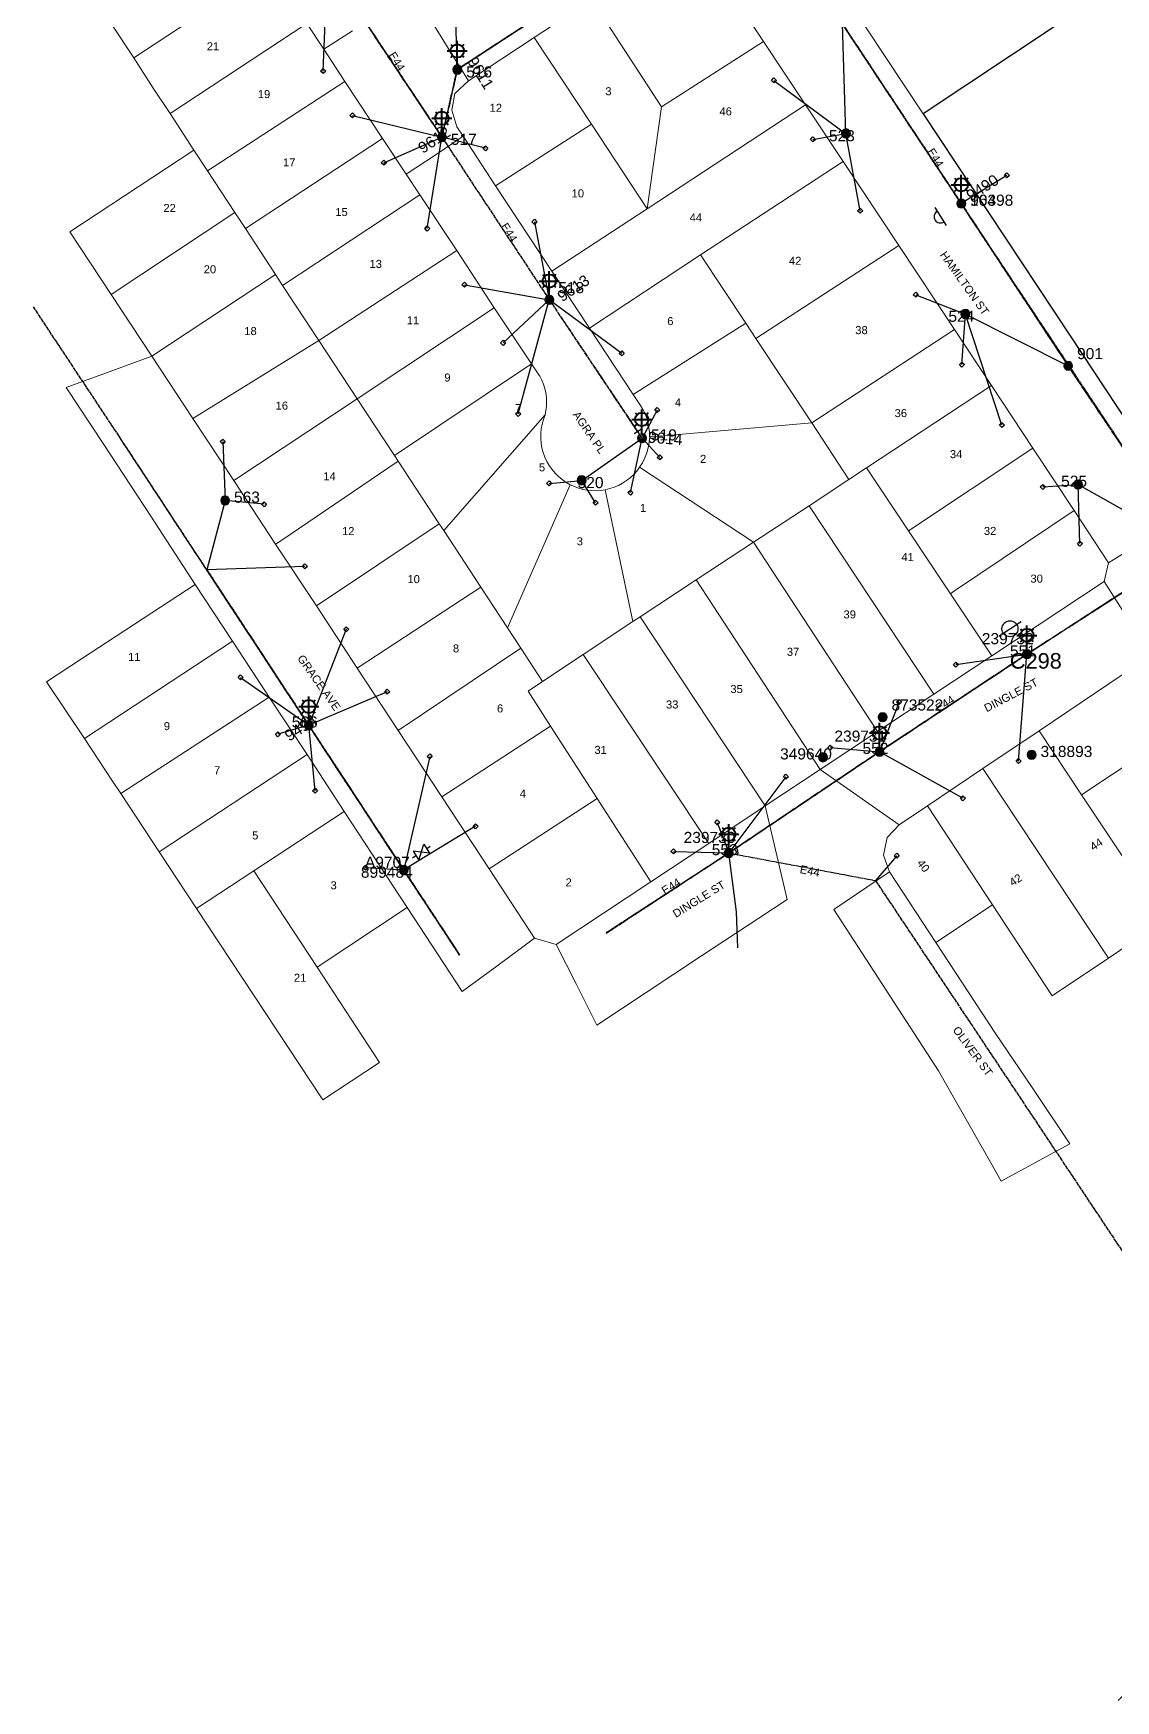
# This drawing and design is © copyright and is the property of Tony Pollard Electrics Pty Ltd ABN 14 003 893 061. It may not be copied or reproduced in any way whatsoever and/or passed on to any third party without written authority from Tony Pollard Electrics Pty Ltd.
# Model space of a CAD drawing. Header units: metres. Extents: x 301970 to 303550, y 6271876 to 6273079.
# Drawn here: x 302161.9 to 302405.3, y 6271914.5 to 6272289.6 of the extents above; entities that cross this region are included whole.
import ezdxf
from ezdxf.enums import TextEntityAlignment as Align

# ---------------------------------------------------------------- set-up
doc = ezdxf.new("R2010")
doc.units = ezdxf.units.M
doc.linetypes.add('Cable Exist OH', pattern=[1, 1, 0])
doc.layers.add('Cadastre Land Parcels_SP_EXT', color=7, linetype='Continuous', lineweight=5, transparency=0.7)
doc.layers.add('Cadastre Roads_SP_EXT', color=7, linetype='Continuous', lineweight=5, transparency=0.7)
for name, color, linetype in [('Equip_SP_HV_EXT', 7, 'Continuous'), ('Equip_SP_SL_EXT', 7, 'Continuous'), ('Mains_HV_EXT', 7, 'Continuous'), ('Mains_LV_EXT', 7, 'Continuous'), ('Mains_SL_EXT', 7, 'Continuous'), ('Services_SP_EXT', 7, 'Continuous'), ('SupportsOH_SP_TR_HV_LV_SL_EXT', 7, 'Continuous')]:
    doc.layers.add(name, color=color, linetype=linetype)
doc.layers.add('Features_HIDE', color=1, linetype='Continuous', plot=False)
doc.styles.add('HVSW_LABEL', font='arial.ttf')
doc.styles.add('iecARIAL', font='arial.ttf', dxfattribs={"height": 2})
doc.styles.add('POLE_LABEL', font='arial.ttf')
doc.styles.get("Standard").update_dxf_attribs({"font": 'arial.ttf'})

# ---------------------------------------------------------------- blocks, each defined once
blk = doc.blocks.new('SL_LANTERN_EXT')
at = {"lineweight": 40}
for p, q in [((-2.25, 4.22), (2.25, 4.22)), ((-1.46, 5.68), (-1.06, 5.28)), ((0, 1.97), (0, 6.47)), ((1.46, 5.68), (1.06, 5.28)), ((-1.46, 2.76), (-1.06, 3.16)), ((0, 0), (0, 2.72)), ((1.46, 2.76), (1.06, 3.16))]:
    blk.add_line(p, q, dxfattribs=at)
blk.add_circle((0, 4.22), 1.5, dxfattribs=at)
at = {"style": 'iecARIAL', "flags": 8}
blk.add_attdef('ASSET_NUM', (1.5, 1.5), '', height=2.5, dxfattribs=at)
for tag, p, height, flags in [('OPERATING_VOLTAGE', (0.98, -1.65), 0.2, 9), ('ORIENTATION', (0.98, -1.85), 0.2, 9), ('OWNED_BY', (0.98, -2.05), 0.2, 9), ('STATE', (0.98, -2.25), 0.2, 9), ('CONSTRUCTED_VOLTAGE', (0.98, -0.65), 0.2, 9), ('CONTROL_TYPE', (0.98, -0.85), 0.2, 9), ('LANTERN_PURPOSE', (0.98, -1.05), 0.2, 9), ('LANTERN_TYPE', (0.98, -1.25), 0.2, 9), ('NO_PHASES', (0.98, -1.45), 0.2, 9), ('USAGE', (0.98, -2.45), 0.2, 9), ('CEXIST', (0.98, -2.65), 0.2, 9), ('CNEW', (0.98, -2.85), 0.2, 9), ('CNUMBER', (0.98, -3.05), 0.2, 9), ('CREMOVE', (0.98, -3.25), 0.2, 9), ('CREPLACE', (0.98, -3.45), 0.2, 9), ('LKINGHEIGHT', (0.98, -3.65), 0.2, 9), ('LBRACKET', (0.98, -3.85), 0.2, 9), ('LNUMBER', (2.18, -3.25), 2.5, 8), ('LBRACKETVOCAB', (0.98, -4.05), 0.2, 9), ('LCATEGORY', (0.98, -4.25), 0.2, 9), ('LCHARGE1', (0.98, -4.45), 0.2, 9), ('LCHARGE1PERCENT', (0.98, -4.65), 0.2, 9), ('LCHARGE2', (0.98, -4.85), 0.2, 9), ('LCHARGE2PERCENT', (0.98, -5.05), 0.2, 9), ('LCHARGE3', (0.98, -5.25), 0.2, 9), ('LCHARGE3PERCENT', (0.98, -5.45), 0.2, 9), ('LEXIST', (0.98, -5.65), 0.2, 9), ('LLAMP', (0.98, -5.85), 0.2, 9), ('LLAMPVOCAB', (0.98, -6.05), 0.2, 9), ('LMAST', (0.98, -6.25), 0.2, 9), ('LMASTVOCAB', (0.98, -6.45), 0.2, 9), ('LNEW', (0.98, -6.65), 0.2, 9), ('LANTNUMBER', (0.98, -6.85), 0.2, 9), ('LOUTREACH', (0.98, -7.25), 0.2, 9), ('LOUTREACHVOCAB', (0.98, -7.45), 0.2, 9), ('LRATECODE', (0.98, -7.65), 0.2, 9), ('STREETNAME', (0.98, -9.25), 0.2, 9), ('SUBURB', (0.98, -9.45), 0.2, 1), ('LREMOVE', (0.98, -7.85), 0.2, 9), ('LREPLACE', (0.98, -8.05), 0.2, 9), ('LTYPE', (0.98, -8.25), 0.2, 9), ('LTYPEVOCAB', (0.98, -8.45), 0.2, 9), ('LEGEND', (0.98, -8.65), 0.2, 9), ('LOCATION', (0.98, -8.85), 0.2, 9), ('NOTES', (0.98, -9.05), 0.2, 9)]:
    blk.add_attdef(tag, p, '', height=height, dxfattribs=dict(flags=flags))
blk = doc.blocks.new('CCP_EXT')
blk.add_wipeout([(0, 0.57), (0.57, 0), (0, -0.57), (-0.57, 0)])
blk.add_lwpolyline([(-0.57, 0), (0, 0.57), (0.57, 0), (0, -0.57), (-0.57, 0)])
at = {"flags": 1}
blk.add_attdef('Z', (0, 0), '', height=0.2, dxfattribs=at)
at = {"flags": 9}
for tag, p in [('CCP_TYPE', (0, 0)), ('CONSTRUCTED_VOLTAGE', (0, -0.2)), ('OPERATING_VOLTAGE', (0, -0.6)), ('ORIENTATION', (0, -0.8)), ('OWNED_BY', (0, -1)), ('STATE', (0, -1.8)), ('NO_PHASES', (0, -0.4)), ('USAGE', (0, -1.2)), ('LEGEND', (0, -1.4)), ('LIFE_SUPPORT', (0, -1.6)), ('NOTES', (0, -2))]:
    blk.add_attdef(tag, text='', height=0.2, dxfattribs=at).set_placement(p, align=Align.MIDDLE_LEFT)
blk = doc.blocks.new('POLE_EXT')
blk.add_hatch(color=256).paths.add_polyline_path([(-1, 0, 1), (1, 0, 1)])
blk.add_lwpolyline([(-1, 0, 1), (1, 0, 1)], format="xyb", close=True)
for tag, height, flags, p in [('pNumber', 2.5, 8, (-17.84, 2.07)), ('OWNED_BY', 0.2, 9, (1.35, -0.4)), ('SPECIAL_USE', 0.2, 9, (1.35, -0.8)), ('STATE', 0.2, 9, (1.35, -1)), ('cLV', 0.2, 9, (1.35, -1.4)), ('hDepth', 0.2, 9, (1.35, -1.6)), ('hDia', 0.2, 9, (1.35, -1.8)), ('cHV', 0.2, 9, (1.35, -2)), ('cLinedev', 0.2, 9, (1.35, -3.4)), ('pExisting', 0.2, 9, (1.35, -3.8)), ('PARENT', 0.2, 9, (1.35, -0.6)), ('USAGE', 0.2, 9, (1.35, -1.2)), ('LBRACKET', 0.2, 9, (1.35, -2.2)), ('LExisting', 0.2, 9, (1.35, -2.4)), ('LANTNUMBER', 0.2, 9, (1.35, -2.6)), ('LOther', 0.2, 9, (1.35, -2.8)), ('LRemove', 0.2, 9, (1.35, -3)), ('LEGEND', 0.2, 9, (1.35, -3.2)), ('LOCATION', 0.2, 9, (1.35, -3.6)), ('pFooting', 0.2, 9, (1.35, -4.4)), ('pNew', 0.2, 9, (1.35, -4.6)), ('pRelocate', 0.2, 9, (1.35, -5)), ('pRemove', 0.2, 9, (1.35, -5.2)), ('pReplace', 0.2, 9, (1.35, -5.4)), ('pStay', 0.2, 9, (1.35, -5.6)), ('pType', 0.2, 9, (1.35, -5.8)), ('cspan', 0.2, 9, (1.35, -6)), ('STREETNAME', 0.2, 9, (1.35, -6.2)), ('SUBURB', 0.2, 9, (1.35, -6.4)), ('OPERATED_BY', 0.2, 9, (1.36, -7.01)), ('PFNUMBER', 0.2, 9, (1.35, -4)), ('NEWPFNUMBER', 0.2, 9, (1.35, -4.2)), ('NOTES', 0.2, 9, (1.35, -6.6)), ('MAINTAINED_BY', 0.2, 9, (1.36, -6.81))]:
    blk.add_attdef(tag, text='', height=height, dxfattribs=dict(flags=flags)).set_placement(p, align=Align.MIDDLE_LEFT)
at = {"style": 'POLE_LABEL'}
for tag, height, flags, p in [('STRUCTURE_PLANT_NUMBER', 0.2, 9, (1.35, 0.03)), ('ASSET_NUM', 2.5, 8, (2, 2)), ('STREET_CODE', 0.2, 9, (1.35, -0.2))]:
    blk.add_attdef(tag, text='', height=height, dxfattribs=dict(at, flags=flags)).set_placement(p, align=Align.MIDDLE_LEFT)
at = {"flags": 1}
blk.add_attdef('Z', (1.35, -7.33), '', height=0.2, dxfattribs=at)
blk = doc.blocks.new('HV_USL_CLOSED_EXT')
blk.add_line((2.4, 5.5), (-2.4, 5.5))
blk.add_lwpolyline([(1.44, 5.5, 0.414214), (0, 6.94, 0.414214), (-1.44, 5.5)], format="xyb")
for tag, height, flags, p in [('STREET_CODE', 0.2, 9, (1.5, 0)), ('ASSET_NUM', 2.5, 8, (2, 2)), ('ACTUAL_STATUS', 0.2, 9, (1.5, -0.2)), ('CONSTRUCTED_VOLTAGE', 0.2, 9, (1.5, -0.4)), ('OPERATING_VOLTAGE', 0.2, 9, (1.5, -0.8)), ('ORIENTATION', 0.2, 9, (1.5, -1)), ('OWNED_BY', 0.2, 9, (1.5, -1.2)), ('OPERATED_BY', 0.2, 9, (1.5, -1.4)), ('STATE', 0.2, 9, (1.5, -1.8)), ('SWITCH_TYPE', 0.2, 9, (1.5, -2)), ('STREETNAME', 0.2, 9, (1.5, -2.8)), ('SUBURB', 0.2, 9, (1.5, -3)), ('Z', 0.2, 1, (1.5, -3.6)), ('NO_PHASES', 0.2, 9, (1.5, -0.6)), ('MAINTAINED_BY', 0.2, 9, (1.5, -1.6)), ('USAGE', 0.2, 9, (1.5, -2.2)), ('LEGEND', 0.2, 9, (1.5, -2.4)), ('LOCATION', 0.2, 9, (1.5, -2.6)), ('NOTES', 0.2, 9, (1.5, -3.2)), ('LABEL_ALIGNMENT', 0.2, 9, (1.5, -3.4))]:
    blk.add_attdef(tag, text='', height=height, dxfattribs=dict(flags=flags)).set_placement(p, align=Align.MIDDLE_LEFT)
blk = doc.blocks.new('HV_ABS_CLOSED_EXT')
blk.add_line((-3, 6.87), (3, 6.87))
blk.add_circle((0, 6.87), 1.8)
at = {"style": 'HVSW_LABEL'}
for tag, height, flags, p in [('ASSET_NUM', 3.5, 8, (2, 2)), ('STREET_CODE', 0.2, 9, (0, -0.2))]:
    blk.add_attdef(tag, text='', height=height, dxfattribs=dict(at, flags=flags)).set_placement(p, align=Align.MIDDLE_LEFT)
at = {"flags": 1}
blk.add_attdef('Z', (0, 0), '', height=0.2, dxfattribs=at)
at = {"flags": 9}
for tag, p in [('ACTUAL_STATUS', (0, -0.4)), ('CONSTRUCTED_VOLTAGE', (0, -0.6)), ('OPERATING_VOLTAGE', (0, -1)), ('ORIENTATION', (0, -1.2)), ('OWNED_BY', (0, -1.4)), ('STATE', (0, -1.6)), ('SWITCH_TYPE', (0, -1.8)), ('STREETNAME', (0, -2.6)), ('SUBURB', (0, -2.8)), ('NO_PHASES', (0, -0.8)), ('USAGE', (0, -2)), ('LEGEND', (0, -2.2)), ('LOCATION', (0, -2.4)), ('NOTES', (0, -3))]:
    blk.add_attdef(tag, text='', height=0.2, dxfattribs=at).set_placement(p, align=Align.MIDDLE_LEFT)
blk = doc.blocks.new('HV_DOF_CLOSED_EXT')
for p, q in [((0, 7.9), (0, 6.94)), ((0, 4.06), (0, 3.1))]:
    blk.add_line(p, q)
blk.add_lwpolyline([(-1.2, 4.06), (1.2, 4.06), (-1.2, 6.94), (1.2, 6.94)], close=True)
for tag, height, flags, p in [('STREET_CODE', 0.2, 9, (1.5, 0)), ('ASSET_NUM', 2.5, 8, (2, 2)), ('ACTUAL_STATUS', 0.2, 9, (1.5, -0.2)), ('CONSTRUCTED_VOLTAGE', 0.2, 9, (1.5, -0.4)), ('OPERATING_VOLTAGE', 0.2, 9, (1.5, -0.8)), ('ORIENTATION', 0.2, 9, (1.5, -1)), ('OWNED_BY', 0.2, 9, (1.5, -1.2)), ('OPERATED_BY', 0.2, 9, (1.5, -1.4)), ('STATE', 0.2, 9, (1.5, -1.8)), ('SWITCH_TYPE', 0.2, 9, (1.5, -2)), ('STREETNAME', 0.2, 9, (1.5, -2.8)), ('SUBURB', 0.2, 9, (1.5, -3)), ('Z', 0.2, 1, (1.5, -3.6)), ('NO_PHASES', 0.2, 9, (1.5, -0.6)), ('MAINTAINED_BY', 0.2, 9, (1.5, -1.6)), ('USAGE', 0.2, 9, (1.5, -2.2)), ('LEGEND', 0.2, 9, (1.5, -2.4)), ('LOCATION', 0.2, 9, (1.5, -2.6)), ('NOTES', 0.2, 9, (1.5, -3.2)), ('LABEL_ALIGNMENT', 0.2, 9, (1.5, -3.4))]:
    blk.add_attdef(tag, text='', height=height, dxfattribs=dict(flags=flags)).set_placement(p, align=Align.MIDDLE_LEFT)
blk = doc.blocks.new('End Shackle_EXT')
blk.add_wipeout([(0, 0.25), (1.81, 0.25), (1.82, -0.25), (0, -0.25)])
blk.add_line((1.81, -1), (1.81, 1))
at = {"flags": 1}
blk.add_attdef('Z', (0, 0), '', height=0.2, dxfattribs=at)
at = {"flags": 9}
for tag, p in [('CONNECTOR_TYPE', (0, 0)), ('CONSTRUCTED_VOLTAGE', (0, -0.2)), ('OPERATING_VOLTAGE', (0, -0.6)), ('ORIENTATION', (0, -0.8)), ('OWNED_BY', (0, -1)), ('STATE', (0, -1.2)), ('NO_PHASES', (0, -0.4)), ('USAGE', (0, -1.4)), ('NOTES', (0, -1.6))]:
    blk.add_attdef(tag, text='', height=0.2, dxfattribs=at).set_placement(p, align=Align.MIDDLE_LEFT)

msp = doc.modelspace()

# ---------------------------------------------------------------- linework, layer by layer
at = {"layer": 'Cadastre Land Parcels_SP_EXT'}
msp.add_lwpolyline([(302539.62, 6272389.57), (302506.04, 6272440.39), (302386.67, 6272361.19), (302328.32, 6272322.47), (302362.04, 6272271.52), (302500.88, 6272363.82), (302539.62, 6272389.57)], close=True, dxfattribs=at)
at = {"layer": 'Cadastre Land Parcels_SP_EXT', "linetype": 'Continuous'}
for points in [[(302184.45, 6272284.07), (302215.1, 6272304.25), (302206.73, 6272316.82), (302176.16, 6272296.71), (302179.47, 6272291.65), (302184.45, 6272284.07)], [(302315.49, 6272303.91), (302314.25, 6272305.8), (302311.16, 6272308.47), (302307.27, 6272309.36), (302303.88, 6272307.95), (302287.52, 6272297.23), (302303.16, 6272273.1), (302326.14, 6272287.78), (302315.49, 6272303.91)], [(302192.62, 6272271.54), (302223.37, 6272291.8), (302215.1, 6272304.25), (302184.45, 6272284.07), (302188.86, 6272277.28), (302192.62, 6272271.54)], [(302303.16, 6272273.1), (302287.52, 6272297.23), (302274.56, 6272288.69), (302287.44, 6272269.21), (302299.98, 6272250.16), (302303.16, 6272273.1)], [(302201.03, 6272258.71), (302231.96, 6272278.78), (302227.18, 6272286.02), (302223.37, 6272291.8), (302192.62, 6272271.54), (302197.99, 6272263.33), (302201.03, 6272258.71)], [(302265.85, 6272255.33), (302287.44, 6272269.21), (302274.56, 6272288.69), (302259.73, 6272278.96), (302256.71, 6272276.07), (302255.97, 6272272.33), (302257.15, 6272268.6), (302258.56, 6272266.45), (302265.85, 6272255.33)], [(302299.98, 6272250.16), (302335.54, 6272273.56), (302326.14, 6272287.78), (302303.16, 6272273.1), (302299.98, 6272250.16)], [(302240.42, 6272265.98), (302231.96, 6272278.78), (302201.03, 6272258.71), (302207.17, 6272249.31), (302209.56, 6272245.68), (302240.42, 6272265.98)], [(302311.96, 6272239.8), (302344.06, 6272260.74), (302335.54, 6272273.56), (302299.98, 6272250.16), (302278.52, 6272236.09), (302286.94, 6272223.31), (302311.96, 6272239.8)], [(302299.98, 6272250.16), (302287.44, 6272269.21), (302265.85, 6272255.33), (302278.52, 6272236.09), (302299.98, 6272250.16)], [(302217.94, 6272232.88), (302248.8, 6272253.29), (302245.76, 6272257.89), (302240.42, 6272265.98), (302209.56, 6272245.68), (302216.33, 6272235.32), (302217.94, 6272232.88)], [(302201.03, 6272258.71), (302197.99, 6272263.33), (302170.1, 6272244.92), (302179.36, 6272230.85), (302207.17, 6272249.31), (302201.03, 6272258.71)], [(302324.41, 6272220.96), (302356.58, 6272241.87), (302344.06, 6272260.74), (302311.96, 6272239.8), (302322.14, 6272224.39), (302324.41, 6272220.96)], [(302257.13, 6272240.73), (302248.8, 6272253.29), (302217.94, 6272232.88), (302226.09, 6272220.51), (302257.13, 6272240.73)], [(302209.56, 6272245.68), (302207.17, 6272249.31), (302179.36, 6272230.85), (302188.51, 6272216.97), (302216.33, 6272235.32), (302209.56, 6272245.68)], [(302234.69, 6272207.41), (302265.55, 6272227.89), (302257.13, 6272240.73), (302226.09, 6272220.51), (302234.69, 6272207.41)], [(302322.14, 6272224.39), (302311.96, 6272239.8), (302286.94, 6272223.31), (302296.79, 6272208.36), (302322.14, 6272224.39)], [(302336.96, 6272201.95), (302369.07, 6272222.96), (302356.58, 6272241.87), (302324.41, 6272220.96), (302336.96, 6272201.95)], [(302226.09, 6272220.51), (302217.94, 6272232.88), (302216.33, 6272235.32), (302188.51, 6272216.97), (302197.75, 6272202.96), (302226.09, 6272220.51)], [(302273.91, 6272215.23), (302265.55, 6272227.89), (302234.69, 6272207.41), (302243.11, 6272194.62), (302273.91, 6272215.23)], [(302324.41, 6272220.96), (302322.14, 6272224.39), (302296.79, 6272208.36), (302298.47, 6272205.88), (302299, 6272204.95), (302299.47, 6272203.99), (302299.85, 6272203), (302300.14, 6272201.97), (302300.35, 6272200.93), (302300.48, 6272199.87), (302300.51, 6272198.81), (302301.87, 6272198.93), (302336.96, 6272201.95), (302324.41, 6272220.96)], [(302234.69, 6272207.41), (302226.09, 6272220.51), (302197.75, 6272202.96), (302206.95, 6272188.98), (302234.69, 6272207.41)], [(302377.37, 6272210.37), (302369.07, 6272222.96), (302336.96, 6272201.95), (302345.33, 6272189.26), (302349.28, 6272191.85), (302377.37, 6272210.37)], [(302276.97, 6272203.78), (302277.17, 6272204.75), (302277.29, 6272205.74), (302277.33, 6272206.74), (302277.28, 6272207.73), (302277.14, 6272208.72), (302276.93, 6272209.69), (302276.63, 6272210.65), (302276.25, 6272211.56), (302275.8, 6272212.46), (302275.78, 6272212.48), (302275.77, 6272212.51), (302275.73, 6272212.57), (302273.91, 6272215.23), (302243.11, 6272194.62), (302243.95, 6272193.33), (302253.14, 6272179.29), (302254.19, 6272177.73), (302276.97, 6272203.78)], [(302386.71, 6272196.27), (302377.37, 6272210.37), (302349.28, 6272191.85), (302358.74, 6272177.69), (302386.71, 6272196.27)], [(302243.11, 6272194.62), (302234.69, 6272207.41), (302206.95, 6272188.98), (302216.36, 6272174.67), (302217.55, 6272175.47), (302243.95, 6272193.33), (302243.11, 6272194.62)], [(302282.65, 6272188.06), (302281.72, 6272188.6), (302280.83, 6272189.21), (302280, 6272189.9), (302279.23, 6272190.67), (302278.54, 6272191.49), (302277.91, 6272192.38), (302277.37, 6272193.32), (302276.91, 6272194.3), (302276.55, 6272195.31), (302276.27, 6272196.36), (302276.09, 6272197.42), (302276, 6272198.5), (302276.01, 6272199.58), (302276.1, 6272200.66), (302276.3, 6272201.72), (302276.59, 6272202.77), (302276.97, 6272203.78), (302254.19, 6272177.73), (302262.52, 6272165.01), (302268.56, 6272155.87), (302282.65, 6272188.06)], [(302345.33, 6272189.26), (302336.96, 6272201.95), (302301.87, 6272198.93), (302300.51, 6272198.81), (302300.41, 6272197.6), (302300.18, 6272196.4), (302299.85, 6272195.23), (302299.42, 6272194.1), (302298.89, 6272193.01), (302298.25, 6272191.98), (302323.84, 6272175.11), (302336.39, 6272183.35), (302345.33, 6272189.26)], [(302395.96, 6272182.3), (302386.71, 6272196.27), (302358.74, 6272177.69), (302368.17, 6272163.55), (302368.84, 6272164.01), (302395.96, 6272182.3)], [(302253.14, 6272179.29), (302243.95, 6272193.33), (302217.55, 6272175.47), (302216.36, 6272174.67), (302225.53, 6272160.81), (302253.14, 6272179.29)], [(302323.84, 6272175.11), (302298.25, 6272191.98), (302297.62, 6272191.14), (302296.91, 6272190.35), (302296.14, 6272189.64), (302295.3, 6272188.99), (302294.42, 6272188.42), (302293.49, 6272187.92), (302292.51, 6272187.51), (302291.52, 6272187.18), (302290.49, 6272186.94), (302296.73, 6272157.28), (302298.37, 6272158.35), (302311, 6272166.67), (302323.84, 6272175.11)], [(302358.74, 6272177.69), (302349.28, 6272191.85), (302345.33, 6272189.26), (302336.39, 6272183.35), (302364.41, 6272140.94), (302377.5, 6272149.56), (302368.17, 6272163.55), (302358.74, 6272177.69)], [(302290.49, 6272186.94), (302289.5, 6272186.79), (302288.49, 6272186.72), (302287.48, 6272186.73), (302286.48, 6272186.83), (302285.49, 6272187.02), (302284.52, 6272187.28), (302283.57, 6272187.63), (302282.65, 6272188.06), (302268.56, 6272155.87), (302271.55, 6272151.27), (302276.4, 6272143.78), (302285.53, 6272149.86), (302296.73, 6272157.28), (302290.49, 6272186.94)], [(302351.76, 6272132.54), (302364.41, 6272140.94), (302336.39, 6272183.35), (302323.84, 6272175.11), (302351.76, 6272132.54)], [(302234.71, 6272146.79), (302262.52, 6272165.01), (302254.19, 6272177.73), (302253.14, 6272179.29), (302225.53, 6272160.81), (302234.71, 6272146.79)], [(302402.76, 6272166.32), (302403.74, 6272170.5), (302395.96, 6272182.3), (302368.84, 6272164.01), (302368.17, 6272163.55), (302377.5, 6272149.56), (302402.76, 6272166.32)], [(302338.82, 6272123.98), (302351.76, 6272132.54), (302323.84, 6272175.11), (302311, 6272166.67), (302338.82, 6272123.98)], [(302206.69, 6272152.84), (302198.31, 6272165.65), (302172.68, 6272148.87), (302164.87, 6272143.73), (302173.37, 6272130.97), (302206.69, 6272152.84)], [(302271.55, 6272151.27), (302268.56, 6272155.87), (302262.52, 6272165.01), (302234.71, 6272146.79), (302243.93, 6272132.75), (302271.55, 6272151.27)], [(302326.45, 6272115.8), (302338.82, 6272123.98), (302311, 6272166.67), (302298.37, 6272158.35), (302326.45, 6272115.8)], [(302313.78, 6272107.37), (302326.45, 6272115.8), (302298.37, 6272158.35), (302296.73, 6272157.28), (302285.53, 6272149.86), (302313.78, 6272107.37)], [(302214.95, 6272140.27), (302206.69, 6272152.84), (302173.37, 6272130.97), (302179.55, 6272121.59), (302181.53, 6272118.63), (302214.95, 6272140.27)], [(302276.4, 6272143.78), (302271.55, 6272151.27), (302243.93, 6272132.75), (302253.74, 6272117.83), (302278.2, 6272133.77), (302273.16, 6272141.63), (302276.4, 6272143.78)], [(302313.78, 6272107.37), (302285.53, 6272149.86), (302276.4, 6272143.78), (302273.16, 6272141.63), (302278.2, 6272133.77), (302288.71, 6272117.48), (302300.78, 6272098.76), (302313.78, 6272107.37)], [(302417.56, 6272148.54), (302413.21, 6272149.65), (302388.09, 6272132.69), (302397.67, 6272118.29), (302425.26, 6272136.59), (302417.56, 6272148.54)], [(302223.43, 6272127.36), (302214.95, 6272140.27), (302181.53, 6272118.63), (302190.19, 6272105.49), (302223.43, 6272127.36)], [(302434.49, 6272122.35), (302425.26, 6272136.59), (302397.67, 6272118.29), (302406.9, 6272104.36), (302434.49, 6272122.35)], [(302288.71, 6272117.48), (302278.2, 6272133.77), (302253.74, 6272117.83), (302264.41, 6272101.62), (302288.71, 6272117.48)], [(302397.67, 6272118.29), (302388.09, 6272132.69), (302375.44, 6272124.2), (302403.69, 6272081.53), (302413.94, 6272088.44), (302416.38, 6272090.02), (302406.9, 6272104.36), (302397.67, 6272118.29)], [(302231.8, 6272114.53), (302223.43, 6272127.36), (302190.19, 6272105.49), (302198.6, 6272092.75), (302211.44, 6272101.2), (302231.8, 6272114.53)], [(302362.99, 6272115.81), (302377.61, 6272093.54), (302391.02, 6272073.11), (302403.69, 6272081.53), (302375.44, 6272124.2), (302362.99, 6272115.81)], [(302274.6, 6272086.03), (302279.46, 6272084.65), (302300.78, 6272098.76), (302288.71, 6272117.48), (302264.41, 6272101.62), (302274.6, 6272086.03)], [(302353.12, 6272104.75), (302354.48, 6272100.99), (302364.91, 6272085.07), (302377.61, 6272093.54), (302362.99, 6272115.81), (302356.64, 6272111.59), (302353.92, 6272108.67), (302353.12, 6272104.75)], [(302245.97, 6272092.95), (302231.8, 6272114.53), (302211.44, 6272101.2), (302225.68, 6272079.5), (302245.97, 6272092.95)], [(302226.97, 6272049.71), (302239.73, 6272058.09), (302225.68, 6272079.5), (302211.44, 6272101.2), (302198.6, 6272092.75), (302226.97, 6272049.71)]]:
    msp.add_lwpolyline(points, close=True, dxfattribs=at)
at = {"layer": 'Cadastre Roads_SP_EXT', "linetype": 'Continuous'}
for points in [[(302303.88, 6272307.95), (302300.23, 6272313.44), (302295.25, 6272320.91), (302283.56, 6272313.18), (302265.49, 6272301.18), (302251.63, 6272291.99), (302256.19, 6272284.66), (302259.73, 6272278.96), (302274.56, 6272288.69), (302287.52, 6272297.23), (302303.88, 6272307.95)], [(302395.01, 6272039.82), (302386.52, 6272052.48), (302378.33, 6272064.62), (302364.91, 6272085.07), (302354.48, 6272100.99), (302341.95, 6272092.5), (302365.45, 6272056.25), (302377.27, 6272035.48), (302379.54, 6272031.36), (302395.01, 6272039.82)]]:
    msp.add_lwpolyline(points, close=True, dxfattribs=at)
msp.add_lwpolyline([(302223.37, 6272291.8), (302227.18, 6272286.02), (302233.66, 6272290.14)], dxfattribs=at)
at = {"layer": 'Features_HIDE', "linetype": 'Continuous'}
msp.add_lwpolyline([(302362.04, 6272271.52), (302395.07, 6272221.58), (302421.49, 6272181.62), (302429.04, 6272170.21), (302466.05, 6272194.71), (302475.47, 6272200.96), (302485.75, 6272207.73), (302495.65, 6272214.29), (302506.02, 6272221.2), (302516.17, 6272227.96), (302526.43, 6272234.72), (302536.95, 6272241.68), (302546.87, 6272248.26), (302557, 6272254.93), (302567.27, 6272261.69), (302577.2, 6272268.26), (302588.19, 6272275.59), (302597.7, 6272281.94), (302606.98, 6272288.05), (302573.63, 6272338.9), (302556.5, 6272365.02), (302540.16, 6272389.93), (302500.88, 6272363.82), (302362.04, 6272271.52)], close=True, dxfattribs=at)
at = {"layer": 'Mains_HV_EXT', "linetype": 'Cable Exist OH'}
msp.add_lwpolyline([(302257.75, 6272082.27), (302245.18, 6272101.42)], dxfattribs=at)
at = {"layer": 'Mains_LV_EXT', "linetype": 'Cable Exist OH'}
for points in [[(302257.24, 6272281.44), (302292.01, 6272304.2)], [(302253.77, 6272266.27), (302257.24, 6272281.44)], [(302318.3, 6272105.22), (302351.29, 6272099.03)], [(302245.2, 6272101.4), (302257.75, 6272082.27)]]:
    msp.add_lwpolyline(points, dxfattribs=at)
at = {"layer": 'Mains_LV_EXT', "linetype": 'Continuous'}
for points in [[(302254.16, 6272268.27, 0.48565), (302252.69, 6272267.9)], [(302320.27, 6272104.84, 0.331016), (302319.97, 6272106.34)]]:
    msp.add_lwpolyline(points, format="xyb", dxfattribs=at)
at = {"layer": 'Mains_SL_EXT', "linetype": 'Cable Exist OH'}
for points in [[(302292.01, 6272304.2), (302257.24, 6272281.44)], [(302257.24, 6272281.44), (302253.77, 6272266.27)], [(302318.3, 6272105.22), (302351.29, 6272099.03)]]:
    msp.add_lwpolyline(points, dxfattribs=at)
at = {"layer": 'Services_SP_EXT'}
for points in [[(302256.6, 6272298.55), (302257.24, 6272281.44)], [(302344.65, 6272267.08), (302343.86, 6272291.74)], [(302285.21, 6272189.05), (302298.8, 6272198.53)], [(302205.01, 6272184.52), (302200.88, 6272168.93)], [(302320.34, 6272083.9), (302320.03, 6272091.99), (302318.3, 6272105.22)]]:
    msp.add_lwpolyline(points, dxfattribs=at)

# ---------------------------------------------------------------- block references
at = {"layer": 'Equip_SP_HV_EXT'}
ref = msp.add_blockref('HV_USL_CLOSED_EXT', (302370.59, 6272251.32), dxfattribs=dict(at, rotation=122.2653503060997))
ref.add_attrib('ASSET_NUM', '16498', dxfattribs={"layer": '0', "height": 2.5}).set_placement((302372.59, 6272252.07), align=Align.MIDDLE_LEFT)
ref = msp.add_blockref('HV_ABS_CLOSED_EXT', (302385.37, 6272149.94), dxfattribs=dict(at, rotation=33.78151878176225))
ref.add_attrib('ASSET_NUM', 'C298', dxfattribs={"layer": '0', "height": 3.5, "style": 'HVSW_LABEL'}).set_placement((302387.37, 6272150.19), align=Align.TOP_CENTER)
at = {"layer": 'Equip_SP_SL_EXT'}
ref = msp.add_blockref('SL_LANTERN_EXT', (302257.24, 6272281.44), dxfattribs=at)
ref.add_attrib('ASSET_NUM', '9611', dxfattribs={"layer": '0', "height": 2.5, "rotation": 301.6694, "style": 'iecARIAL'}).set_placement((302258.74, 6272282.94), align=Align.BOTTOM_LEFT)
ref = msp.add_blockref('SL_LANTERN_EXT', (302253.77, 6272266.27), dxfattribs=at)
ref.add_attrib('ASSET_NUM', '9612', dxfattribs={"layer": '0', "height": 2.5, "rotation": 33.1913, "style": 'iecARIAL'}).set_placement((302255.28, 6272267.77), align=Align.MIDDLE_RIGHT)
ref = msp.add_blockref('SL_LANTERN_EXT', (302370.59, 6272251.32), dxfattribs=at)
ref.add_attrib('ASSET_NUM', '9490', dxfattribs={"layer": '0', "height": 2.5, "rotation": 32.5568, "style": 'iecARIAL'}).set_placement((302372.09, 6272252.82), align=Align.MIDDLE_LEFT)
ref = msp.add_blockref('SL_LANTERN_EXT', (302277.93, 6272229.66), dxfattribs=at)
ref.add_attrib('ASSET_NUM', '9613', dxfattribs={"layer": '0', "height": 2.5, "rotation": 33.8942, "style": 'iecARIAL'}).set_placement((302279.43, 6272231.16), align=Align.TOP_LEFT)
ref = msp.add_blockref('SL_LANTERN_EXT', (302298.73, 6272198.53), dxfattribs=at)
ref.add_attrib('ASSET_NUM', '9614', dxfattribs={"layer": '0', "height": 2.5, "rotation": 355.809, "style": 'iecARIAL'}).set_placement((302300.23, 6272200.03), align=Align.TOP_LEFT)
ref = msp.add_blockref('SL_LANTERN_EXT', (302385.37, 6272149.94), dxfattribs=at)
ref.add_attrib('ASSET_NUM', '239732', dxfattribs={"layer": '0', "height": 2.5, "style": 'iecARIAL'}).set_placement((302386.87, 6272151.44), align=Align.BOTTOM_RIGHT)
ref = msp.add_blockref('SL_LANTERN_EXT', (302223.83, 6272133.95), dxfattribs=at)
ref.add_attrib('ASSET_NUM', '9494', dxfattribs={"layer": '0', "height": 2.5, "rotation": 32.1674, "style": 'iecARIAL'}).set_placement((302225.33, 6272135.45), align=Align.MIDDLE_RIGHT)
ref = msp.add_blockref('SL_LANTERN_EXT', (302352.21, 6272128.01), dxfattribs=at)
ref.add_attrib('ASSET_NUM', '239731', dxfattribs={"layer": '0', "height": 2.5, "style": 'iecARIAL'}).set_placement((302353.71, 6272129.51), align=Align.BOTTOM_RIGHT)
ref = msp.add_blockref('SL_LANTERN_EXT', (302318.3, 6272105.22), dxfattribs=at)
ref.add_attrib('ASSET_NUM', '239730', dxfattribs={"layer": '0', "height": 2.5, "style": 'iecARIAL'}).set_placement((302319.8, 6272106.72), align=Align.BOTTOM_RIGHT)
at = {"layer": 'SupportsOH_SP_TR_HV_LV_SL_EXT'}
ref = msp.add_blockref('POLE_EXT', (302257.24, 6272281.44), dxfattribs=at)
ref.add_attrib('ASSET_NUM', '516', dxfattribs={"layer": '0', "height": 2.5, "style": 'POLE_LABEL'}).set_placement((302259.24, 6272282.19), align=Align.TOP_LEFT)
ref = msp.add_blockref('POLE_EXT', (302344.65, 6272267.08), dxfattribs=dict(at, rotation=359.988495400041))
ref.add_attrib('ASSET_NUM', '523', dxfattribs={"layer": '0', "height": 2.5, "style": 'POLE_LABEL'}).set_placement((302346.65, 6272267.83), align=Align.TOP_RIGHT)
ref = msp.add_blockref('POLE_EXT', (302370.59, 6272251.32), dxfattribs=at)
ref.add_attrib('ASSET_NUM', '903', dxfattribs={"layer": '0', "height": 2.5, "rotation": 359.9327, "style": 'POLE_LABEL'}).set_placement((302372.59, 6272252.07), align=Align.MIDDLE_LEFT)
ref = msp.add_blockref('POLE_EXT', (302277.93, 6272229.66), dxfattribs=at)
ref.add_attrib('ASSET_NUM', '518', dxfattribs={"layer": '0', "height": 2.5, "style": 'POLE_LABEL'}).set_placement((302279.93, 6272230.41), align=Align.BOTTOM_LEFT)
ref = msp.add_blockref('POLE_EXT', (302371.53, 6272226.46), dxfattribs=dict(at, rotation=359.9472789362927))
ref.add_attrib('ASSET_NUM', '524', dxfattribs={"layer": '0', "height": 2.5, "style": 'POLE_LABEL'}).set_placement((302373.53, 6272227.21), align=Align.TOP_RIGHT)
ref = msp.add_blockref('POLE_EXT', (302394.64, 6272214.81), dxfattribs=at)
ref.add_attrib('ASSET_NUM', '901', dxfattribs={"layer": '0', "height": 2.5, "style": 'POLE_LABEL'}).set_placement((302396.64, 6272215.56), align=Align.BOTTOM_LEFT)
ref = msp.add_blockref('POLE_EXT', (302298.8, 6272198.53), dxfattribs=at)
ref.add_attrib('ASSET_NUM', '519', dxfattribs={"layer": '0', "height": 2.5, "style": 'POLE_LABEL'}).set_placement((302300.8, 6272199.28), align=Align.MIDDLE_LEFT)
ref = msp.add_blockref('POLE_EXT', (302396.88, 6272188.11), dxfattribs=dict(at, rotation=359.9243695068145))
ref.add_attrib('ASSET_NUM', '525', dxfattribs={"layer": '0', "height": 2.5, "style": 'POLE_LABEL'}).set_placement((302398.88, 6272188.86), align=Align.MIDDLE_RIGHT)
ref = msp.add_blockref('POLE_EXT', (302285.21, 6272189.05), dxfattribs=at)
ref.add_attrib('ASSET_NUM', '520', dxfattribs={"layer": '0', "height": 2.5, "style": 'POLE_LABEL'}).set_placement((302287.21, 6272189.8), align=Align.TOP_CENTER)
ref = msp.add_blockref('POLE_EXT', (302385.37, 6272149.94), dxfattribs=at)
ref.add_attrib('ASSET_NUM', '551', dxfattribs={"layer": '0', "height": 2.5, "rotation": 0.0367, "style": 'POLE_LABEL'}).set_placement((302387.37, 6272150.69), align=Align.MIDDLE_RIGHT)
ref = msp.add_blockref('POLE_EXT', (302223.83, 6272133.95), dxfattribs=at)
ref.add_attrib('ASSET_NUM', '566', dxfattribs={"layer": '0', "height": 2.5, "style": 'POLE_LABEL'}).set_placement((302225.83, 6272134.7), align=Align.MIDDLE_RIGHT)
ref = msp.add_blockref('POLE_EXT', (302352.21, 6272128.01), dxfattribs=at)
ref.add_attrib('ASSET_NUM', '552', dxfattribs={"layer": '0', "height": 2.5, "rotation": 359.9947, "style": 'POLE_LABEL'}).set_placement((302354.21, 6272128.76), align=Align.MIDDLE_RIGHT)
ref = msp.add_blockref('POLE_EXT', (302318.3, 6272105.22), dxfattribs=at)
ref.add_attrib('ASSET_NUM', '553', dxfattribs={"layer": '0', "height": 2.5, "rotation": 0.0115, "style": 'POLE_LABEL'}).set_placement((302320.3, 6272105.97), align=Align.MIDDLE_RIGHT)

# ---------------------------------------------------------------- texts
at = {"layer": 'Cadastre Land Parcels_SP_EXT'}
for s, p in [('21', (302200.88, 6272285.79)), ('19', (302212.36, 6272275.03)), ('3', (302290.53, 6272275.68)), ('12', (302264.5, 6272271.96)), ('46', (302316.21, 6272271.15)), ('17', (302218.03, 6272259.69)), ('10', (302282.95, 6272252.7)), ('22', (302191.13, 6272249.42)), ('15', (302229.8, 6272248.51)), ('44', (302309.5, 6272247.28)), ('42', (302331.83, 6272237.55)), ('20', (302200.19, 6272235.63)), ('13', (302237.49, 6272236.85)), ('11', (302245.87, 6272224.14)), ('6', (302304.46, 6272223.97)), ('18', (302209.32, 6272221.73)), ('38', (302346.75, 6272221.94)), ('9', (302254.32, 6272211.29)), ('16', (302216.37, 6272204.96)), ('7', (302270.24, 6272204.42)), ('4', (302306.19, 6272205.69)), ('36', (302355.6, 6272203.28)), ('2', (302311.83, 6272192.98)), ('34', (302368.03, 6272194.04)), ('14', (302227.1, 6272189.08)), ('5', (302275.59, 6272191.08)), ('1', (302298.33, 6272181.96)), ('12', (302231.31, 6272176.72)), ('3', (302284.1, 6272174.43)), ('32', (302375.68, 6272176.77)), ('41', (302357.12, 6272170.89)), ('10', (302246.02, 6272165.93)), ('30', (302386.16, 6272166.04)), ('39', (302344.1, 6272157.99)), ('11', (302183.18, 6272148.41)), ('8', (302256.25, 6272150.34)), ('37', (302331.36, 6272149.58)), ('35', (302318.66, 6272141.2)), ('6', (302266.16, 6272136.84)), ('33', (302304.17, 6272137.73)), ('9', (302191.22, 6272132.86)), ('31', (302288.08, 6272127.52)), ('7', (302202.52, 6272122.94)), ('4', (302271.27, 6272117.67)), ('5', (302211.09, 6272108.27)), ('3', (302228.72, 6272097.05)), ('2', (302281.59, 6272097.71)), ('21', (302220.48, 6272076.25))]:
    msp.add_text(s, height=1.8, dxfattribs=at).set_placement(p)
for s, rotation, p in [('44', 33.4888, (302400.3, 6272105.65)), ('40', 306.8529, (302360.52, 6272102.92)), ('42', 33.4889, (302382.15, 6272097.64))]:
    msp.add_text(s, height=1.8, rotation=rotation, dxfattribs=at).set_placement(p)
at = {"layer": 'Cadastre Roads_SP_EXT'}
for s, rotation, p in [('HAMILTON ST', 305.477, (302365.7, 6272239.75)), ('AGRA PL', 304.4178, (302283.1, 6272203.82)), ('GRACE AVE', 305.2709, (302221.16, 6272149)), ('DINGLE ST', 27.755, (302376.33, 6272136.85)), ('DINGLE ST', 31.7501, (302306.41, 6272090.58)), ('OLIVER ST', 306.3138, (302368.57, 6272065.39))]:
    msp.add_text(s, height=1.8, rotation=rotation, dxfattribs=at).set_placement(p)
at = {"layer": 'Mains_LV_EXT'}
for rotation, p in [(302.342, (302241.68, 6272284.71)), (302.3147, (302362.85, 6272263.04)), (302.3423, (302266.95, 6272246.24)), (32.4393, (302365.5, 6272136.85)), (348.6869, (302334.17, 6272100.73)), (32.1255, (302303.9, 6272095.78))]:
    msp.add_text('E44', height=1.8, rotation=rotation, dxfattribs=at).set_placement(p)

# ---------------------------------------------------------------- next in the draw order: block references
at = {"layer": 'Services_SP_EXT'}
for p in [(302227.07, 6272281.13), (302328.47, 6272279.03), (302233.66, 6272271.16), (302337.24, 6272265.76), (302263.57, 6272263.74), (302240.71, 6272260.51), (302380.87, 6272257.65), (302347.86, 6272249.7), (302274.59, 6272247.2), (302250.48, 6272245.7), (302258.85, 6272233.05), (302360.34, 6272230.81), (302267.54, 6272219.98), (302294.21, 6272217.62), (302370.75, 6272215.08), (302302.2, 6272204.85), (302270.92, 6272204), (302379.73, 6272201.48), (302204.47, 6272197.78), (302302.79, 6272194.22), (302277.89, 6272188.35), (302296.18, 6272186.3), (302388.94, 6272187.58), (302213.77, 6272183.66), (302288.34, 6272184), (302397.28, 6272174.82), (302222.96, 6272169.7), (302232.26, 6272155.56), (302208.48, 6272144.71), (302369.38, 6272147.6), (302241.48, 6272141.51), (302356.61, 6272139.18), (302216.88, 6272131.94), (302251.03, 6272126.95), (302341.14, 6272128.93), (302383.48, 6272125.91), (302331.16, 6272122.36), (302225.24, 6272119.21), (302370.98, 6272117.52), (302261.35, 6272111.23), (302315.72, 6272112.09), (302305.87, 6272105.58), (302356.08, 6272104.59), (302236.58, 6272101.9)]:
    msp.add_blockref('CCP_EXT', p, dxfattribs=at)

# ---------------------------------------------------------------- next in the draw order: linework, layer by layer
at = {"layer": 'Cadastre Roads_SP_EXT', "linetype": 'Continuous'}
for points in [[(302362.04, 6272271.52), (302328.32, 6272322.47), (302321.75, 6272312.96), (302315.49, 6272303.91), (302326.14, 6272287.78), (302335.54, 6272273.56), (302344.06, 6272260.74), (302356.58, 6272241.87), (302369.07, 6272222.96), (302377.37, 6272210.37), (302386.71, 6272196.27), (302395.96, 6272182.3), (302403.74, 6272170.5), (302411.88, 6272175.6), (302421.49, 6272181.62), (302395.07, 6272221.58), (302362.04, 6272271.52)], [(302265.85, 6272255.33), (302258.56, 6272266.45), (302252.22, 6272262.22), (302245.76, 6272257.89), (302248.8, 6272253.29), (302257.13, 6272240.73), (302265.55, 6272227.89), (302273.91, 6272215.23), (302275.73, 6272212.57), (302275.77, 6272212.51), (302275.78, 6272212.48), (302275.8, 6272212.46), (302276.25, 6272211.56), (302276.63, 6272210.65), (302276.93, 6272209.69), (302277.14, 6272208.72), (302277.28, 6272207.73), (302277.33, 6272206.74), (302277.29, 6272205.74), (302277.17, 6272204.75), (302276.97, 6272203.78), (302276.59, 6272202.77), (302276.3, 6272201.72), (302276.1, 6272200.66), (302276.01, 6272199.58), (302276, 6272198.5), (302276.09, 6272197.42), (302276.27, 6272196.36), (302276.55, 6272195.31), (302276.91, 6272194.3), (302277.37, 6272193.32), (302277.91, 6272192.38), (302278.54, 6272191.49), (302279.23, 6272190.67), (302280, 6272189.9), (302280.83, 6272189.21), (302281.72, 6272188.6), (302282.65, 6272188.06), (302283.57, 6272187.63), (302284.52, 6272187.28), (302285.49, 6272187.02), (302286.48, 6272186.83), (302287.48, 6272186.73), (302288.49, 6272186.72), (302289.5, 6272186.79), (302290.49, 6272186.94), (302291.52, 6272187.18), (302292.51, 6272187.51), (302293.49, 6272187.92), (302294.42, 6272188.42), (302295.3, 6272188.99), (302296.14, 6272189.64), (302296.91, 6272190.35), (302297.62, 6272191.14), (302298.25, 6272191.98), (302298.89, 6272193.01), (302299.42, 6272194.1), (302299.85, 6272195.23), (302300.18, 6272196.4), (302300.41, 6272197.6), (302300.51, 6272198.81), (302300.48, 6272199.87), (302300.35, 6272200.93), (302300.14, 6272201.97), (302299.85, 6272203), (302299.47, 6272203.99), (302299, 6272204.95), (302298.47, 6272205.88), (302296.79, 6272208.36), (302286.94, 6272223.31), (302278.52, 6272236.09), (302265.85, 6272255.33)], [(302197.75, 6272202.96), (302188.51, 6272216.97), (302178.08, 6272213.16), (302169.27, 6272209.95), (302177.72, 6272197.08), (302188.27, 6272180.98), (302198.31, 6272165.65), (302206.69, 6272152.84), (302214.95, 6272140.27), (302223.43, 6272127.36), (302231.8, 6272114.53), (302245.97, 6272092.95), (302258.34, 6272074.03), (302266.13, 6272079.79), (302274.6, 6272086.03), (302264.41, 6272101.62), (302253.74, 6272117.83), (302243.93, 6272132.75), (302234.71, 6272146.79), (302225.53, 6272160.81), (302216.36, 6272174.67), (302206.95, 6272188.98), (302197.75, 6272202.96)], [(302338.82, 6272123.98), (302356.64, 6272111.59), (302362.99, 6272115.81), (302375.44, 6272124.2), (302388.09, 6272132.69), (302413.21, 6272149.65), (302407.96, 6272158.03), (302402.76, 6272166.32), (302377.5, 6272149.56), (302364.41, 6272140.94), (302351.76, 6272132.54), (302338.82, 6272123.98)], [(302299.69, 6272073.87), (302312.19, 6272082.1), (302325.06, 6272090.57), (302331.43, 6272094.76), (302326.45, 6272115.8), (302313.78, 6272107.37), (302300.78, 6272098.76), (302279.46, 6272084.65), (302284.02, 6272075.62), (302288.6, 6272066.52), (302299.69, 6272073.87)]]:
    msp.add_lwpolyline(points, close=True, dxfattribs=at)
at = {"layer": 'Mains_HV_EXT', "linetype": 'Cable Exist OH'}
for points in [[(302370.59, 6272251.32), (302268.53, 6272405.66)], [(302422.2, 6272173.76), (302370.59, 6272251.32)], [(302245.18, 6272101.42), (302181.17, 6272198.96)], [(302385.37, 6272149.94), (302422.2, 6272173.76)], [(302318.3, 6272105.22), (302352.21, 6272128.01), (302385.37, 6272149.94)], [(302290.7, 6272087.19), (302318.3, 6272105.22)], [(302318.3, 6272105.22), (302351.29, 6272099.03), (302417.52, 6271999.56), (302437.39, 6271965.28), (302422.65, 6271932.57), (302405.91, 6271914.53)]]:
    msp.add_lwpolyline(points, dxfattribs=at)
at = {"layer": 'Mains_LV_EXT', "linetype": 'Cable Exist OH'}
for points in [[(302253.77, 6272266.27), (302228.07, 6272304.9)], [(302370.59, 6272251.32), (302343.86, 6272291.74)], [(302253.77, 6272266.27), (302277.93, 6272229.66)], [(302394.64, 6272214.84), (302370.59, 6272251.32)], [(302422.22, 6272173.75), (302394.64, 6272214.81)], [(302385.37, 6272149.94), (302422.22, 6272173.75)], [(302200.88, 6272168.93), (302223.83, 6272133.95)], [(302352.21, 6272128.01), (302385.37, 6272149.94)], [(302223.83, 6272133.95), (302245.2, 6272101.4)], [(302318.3, 6272105.22), (302352.21, 6272128.01)], [(302318.3, 6272105.22), (302290.7, 6272087.19)]]:
    msp.add_lwpolyline(points, dxfattribs=at)
at = {"layer": 'Mains_SL_EXT', "linetype": 'Cable Exist OH'}
for points in [[(302211.16, 6272330.33), (302228.07, 6272304.9), (302253.77, 6272266.27)], [(302324.87, 6272320.46), (302343.86, 6272291.74), (302370.59, 6272251.32)], [(302253.77, 6272266.27), (302277.93, 6272229.66)], [(302370.59, 6272251.32), (302394.64, 6272214.84), (302422.2, 6272173.72)], [(302223.83, 6272133.95), (302200.88, 6272168.93), (302181.17, 6272198.96), (302161.88, 6272228.09)], [(302422.2, 6272173.72), (302385.37, 6272149.94)], [(302385.37, 6272149.94), (302352.21, 6272128.01)], [(302257.75, 6272082.27), (302245.2, 6272101.4), (302223.83, 6272133.95)], [(302352.21, 6272128.01), (302318.3, 6272105.22)], [(302318.3, 6272105.22), (302290.7, 6272087.19)]]:
    msp.add_lwpolyline(points, dxfattribs=at)
at = {"layer": 'Services_SP_EXT'}
for points in [[(302227.07, 6272281.13), (302228.07, 6272304.9)], [(302328.47, 6272279.03), (302344.57, 6272267.04)], [(302233.66, 6272271.16), (302253.77, 6272266.27)], [(302240.71, 6272260.51), (302253.77, 6272266.27)], [(302250.48, 6272245.7), (302253.77, 6272266.27)], [(302263.57, 6272263.74), (302253.77, 6272266.27)], [(302337.24, 6272265.76), (302344.65, 6272267.08)], [(302347.86, 6272249.7), (302344.65, 6272267.08)], [(302380.87, 6272257.65), (302370.59, 6272251.32)], [(302274.59, 6272247.2), (302277.93, 6272229.66)], [(302258.85, 6272233.05), (302277.93, 6272229.66)], [(302267.54, 6272219.98), (302277.93, 6272229.66)], [(302270.92, 6272204), (302277.93, 6272229.66)], [(302294.21, 6272217.62), (302277.93, 6272229.66)], [(302360.34, 6272230.81), (302371.53, 6272226.46)], [(302370.75, 6272215.08), (302371.53, 6272226.46)], [(302371.53, 6272226.46), (302394.64, 6272214.81)], [(302379.73, 6272201.48), (302371.57, 6272226.38)], [(302302.2, 6272204.85), (302298.8, 6272198.53)], [(302204.47, 6272197.78), (302205.01, 6272184.52)], [(302296.18, 6272186.3), (302298.8, 6272198.53)], [(302302.79, 6272194.22), (302298.8, 6272198.53)], [(302277.89, 6272188.35), (302285.21, 6272189.05)], [(302288.34, 6272184), (302285.21, 6272189.05)], [(302388.94, 6272187.58), (302396.88, 6272188.11)], [(302396.88, 6272188.11), (302422.39, 6272173.78)], [(302397.28, 6272174.82), (302396.88, 6272188.11)], [(302213.77, 6272183.66), (302205.01, 6272184.52)], [(302222.96, 6272169.7), (302200.88, 6272168.93)], [(302232.26, 6272155.56), (302223.83, 6272133.95)], [(302369.38, 6272147.6), (302385.37, 6272149.94)], [(302383.48, 6272125.91), (302385.37, 6272149.94)], [(302208.48, 6272144.71), (302223.83, 6272133.95)], [(302241.48, 6272141.51), (302223.83, 6272133.95)], [(302356.61, 6272139.18), (302352.21, 6272128.01)], [(302223.83, 6272133.95), (302216.88, 6272131.94)], [(302225.24, 6272119.21), (302223.83, 6272133.95)], [(302251.03, 6272126.95), (302245.2, 6272101.4)], [(302341.14, 6272128.93), (302352.21, 6272128.01)], [(302370.98, 6272117.52), (302352.21, 6272128.01)], [(302331.16, 6272122.36), (302318.3, 6272105.22)], [(302315.72, 6272112.09), (302318.3, 6272105.22)], [(302261.35, 6272111.23), (302245.2, 6272101.4)], [(302305.87, 6272105.58), (302318.3, 6272105.22)], [(302356.08, 6272104.59), (302351.29, 6272099.03)], [(302245.25, 6272101.32), (302236.58, 6272101.9)]]:
    msp.add_lwpolyline(points, dxfattribs=at)

# ---------------------------------------------------------------- next in the draw order: block references
at = {"layer": 'Equip_SP_HV_EXT'}
ref = msp.add_blockref('HV_DOF_CLOSED_EXT', (302244.55, 6272102.38), dxfattribs=dict(at, rotation=303.2742490261779))
ref.add_attrib('ASSET_NUM', 'A9707', dxfattribs={"layer": '0', "height": 2.5}).set_placement((302246.55, 6272103.13), align=Align.MIDDLE_RIGHT)
at = {"layer": 'SupportsOH_SP_TR_HV_LV_SL_EXT'}
ref = msp.add_blockref('POLE_EXT', (302253.77, 6272266.27), dxfattribs=at)
ref.add_attrib('ASSET_NUM', '517', dxfattribs={"layer": '0', "height": 2.5, "style": 'POLE_LABEL'}).set_placement((302255.77, 6272267.02), align=Align.TOP_LEFT)
ref = msp.add_blockref('POLE_EXT', (302205.01, 6272184.52), dxfattribs=at)
ref.add_attrib('ASSET_NUM', '563', dxfattribs={"layer": '0', "height": 2.5, "style": 'POLE_LABEL'}).set_placement((302207.01, 6272185.27), align=Align.MIDDLE_LEFT)
ref = msp.add_blockref('POLE_EXT', (302352.9, 6272135.77), dxfattribs=at)
ref.add_attrib('ASSET_NUM', '873522', dxfattribs={"layer": '0', "height": 2.5, "style": 'POLE_LABEL'}).set_placement((302354.9, 6272136.52), align=Align.BOTTOM_LEFT)
ref = msp.add_blockref('POLE_EXT', (302339.49, 6272126.76), dxfattribs=at)
ref.add_attrib('ASSET_NUM', '349640', dxfattribs={"layer": '0', "height": 2.5, "style": 'POLE_LABEL'}).set_placement((302341.49, 6272127.51), align=Align.MIDDLE_RIGHT)
ref = msp.add_blockref('POLE_EXT', (302386.43, 6272127.31), dxfattribs=at)
ref.add_attrib('ASSET_NUM', '318893', dxfattribs={"layer": '0', "height": 2.5, "style": 'POLE_LABEL'}).set_placement((302388.43, 6272128.06), align=Align.MIDDLE_LEFT)
ref = msp.add_blockref('POLE_EXT', (302245.2, 6272101.4), dxfattribs=at)
ref.add_attrib('ASSET_NUM', '899484', dxfattribs={"layer": '0', "height": 2.5, "rotation": 0.0291, "style": 'POLE_LABEL'}).set_placement((302247.2, 6272102.15), align=Align.TOP_RIGHT)

# ---------------------------------------------------------------- next in the draw order: block references
at = {"layer": 'Mains_LV_EXT', "rotation": 122.4146518995476}
msp.add_blockref('End Shackle_EXT', (302298.8, 6272198.53), dxfattribs=at)

# ---------------------------------------------------------------- next in the draw order: linework, layer by layer
at = {"layer": 'Mains_LV_EXT', "linetype": 'Cable Exist OH'}
msp.add_lwpolyline([(302277.93, 6272229.66), (302298.8, 6272198.53)], dxfattribs=at)
at = {"layer": 'Mains_SL_EXT', "linetype": 'Cable Exist OH'}
msp.add_lwpolyline([(302277.93, 6272229.66), (302298.73, 6272198.53)], dxfattribs=at)

doc.saveas('drawing.dxf')
